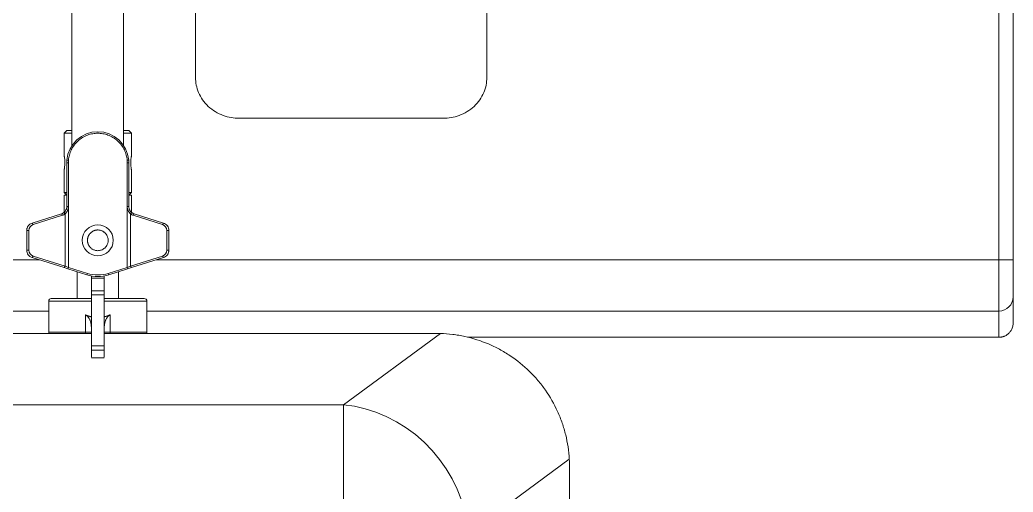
# Model space of a CAD drawing. Header units: millimetres. Extents: x 744 to 5705, y 930 to 4879.
# Drawn here: x 2801.2 to 3185.6, y 1896.1 to 2078.8 of the extents above; entities that cross this region are included whole.
import ezdxf

# ---------------------------------------------------------------- set-up
doc = ezdxf.new("R2010")
doc.units = ezdxf.units.MM
doc.header["$MEASUREMENT"] = 0

msp = doc.modelspace()

# ---------------------------------------------------------------- linework, layer by layer
at = {"color": 7, "linetype": 'Continuous', "lineweight": 15, "true_color": 0xffffff}
for p, q in [((2821.38, 2285.37), (2821.38, 2030.16)), ((2841.38, 2030.16), (2841.38, 2285.4)), ((2869.19, 2056.47), (2869.19, 2255.73)), ((2981.91, 2255.73), (2981.91, 2056.47)), ((3180.05, 1985.98), (3180.05, 2083.66)), ((3185.55, 1985.98), (3185.55, 2083.66)), ((2965, 2040.73), (2886.1, 2040.73)), ((2819.38, 2036.03), (2818.38, 2035.03)), ((2821.38, 2035.03), (2818.38, 2035.03)), ((2818.38, 2035.03), (2818.38, 2026.13)), ((2821.38, 2036.03), (2819.38, 2036.03)), ((2843.38, 2036.03), (2841.38, 2036.03)), ((2844.38, 2035.03), (2841.38, 2035.03)), ((2844.38, 2035.03), (2843.38, 2036.03)), ((2844.38, 2026.13), (2844.38, 2035.03)), ((2819.38, 2023.53), (2819.38, 2006.62)), ((2819.98, 2023.53), (2819.38, 2023.53)), ((2819.43, 2024.59), (2820.01, 2024.54)), ((2819.98, 2023.53), (2819.98, 2006.62)), ((2820.01, 2024.54), (2820.01, 1983.05)), ((2842.75, 2024.54), (2843.33, 2024.59)), ((2842.75, 1983.05), (2842.75, 2024.54)), ((2842.78, 2023.53), (2843.38, 2023.53)), ((2842.78, 2006.62), (2842.78, 2023.53)), ((2843.38, 2006.62), (2843.38, 2023.53)), ((2818.38, 2020.93), (2818.38, 2012.03)), ((2844.38, 2012.03), (2844.38, 2020.93)), ((2818.38, 2012.03), (2819.38, 2011.03)), ((2818.38, 2012.03), (2819.38, 2012.03)), ((2818.38, 2011.03), (2819.38, 2011.03)), ((2818.38, 2011.03), (2818.38, 2004.41)), ((2843.38, 2011.03), (2844.38, 2012.03)), ((2843.38, 2012.03), (2844.38, 2012.03)), ((2843.38, 2011.03), (2844.38, 2011.03)), ((2844.38, 2004.42), (2844.38, 2011.03)), ((2819.98, 2006.62), (2819.38, 2006.62)), ((2842.78, 2006.62), (2843.38, 2006.62)), ((2817.28, 2003.76), (2805.98, 2000.19)), ((2817.67, 2003.2), (2806.36, 1999.63)), ((2817.67, 2003.2), (2817.28, 2003.76)), ((2818.2, 2004.24), (2818.77, 2003.77)), ((2818.77, 2003.77), (2818.77, 1983.51)), ((2843.99, 2003.77), (2844.56, 2004.24)), ((2843.99, 1983.51), (2843.99, 2003.77)), ((2845.48, 2003.76), (2845.09, 2003.2)), ((2856.4, 1999.63), (2845.09, 2003.2)), ((2856.78, 2000.19), (2845.48, 2003.76)), ((2806.36, 1999.63), (2805.98, 2000.19)), ((2856.4, 1999.63), (2856.78, 2000.19)), ((2803.88, 1997.33), (2803.88, 1989.73)), ((2804.67, 1997.33), (2803.88, 1997.33)), ((2804.67, 1997.33), (2804.67, 1989.73)), ((2858.09, 1997.33), (2858.88, 1997.33)), ((2858.09, 1989.73), (2858.09, 1997.33)), ((2858.88, 1989.73), (2858.88, 1997.33)), ((2804.67, 1989.73), (2803.88, 1989.73)), ((2806.36, 1987.43), (2805.98, 1986.87)), ((2806.36, 1987.43), (2818.77, 1983.51)), ((2843.99, 1983.51), (2856.4, 1987.43)), ((2856.78, 1986.87), (2856.4, 1987.43)), ((2858.09, 1989.73), (2858.88, 1989.73)), ((2818.38, 1982.95), (2805.98, 1986.87)), ((2818.38, 1982.95), (2818.77, 1983.51)), ((2843.99, 1983.51), (2844.38, 1982.95)), ((2856.78, 1986.87), (2844.38, 1982.95)), ((3180.05, 1985.98), (3185.55, 1985.98)), ((3185.55, 1971.62), (3185.55, 1985.98)), ((2818.38, 1982.95), (2819.84, 1982.49)), ((2820.01, 1983.05), (2819.84, 1982.49)), ((2819.84, 1982.49), (2827.17, 1980.18)), ((2820.01, 1983.05), (2827.34, 1980.74)), ((2823.38, 1981.37), (2823.38, 1971.03)), ((2827.34, 1980.74), (2827.17, 1980.18)), ((2828.88, 1979.75), (2828.88, 1978.91)), ((2833.88, 1979.75), (2833.88, 1978.91)), ((2835.42, 1980.74), (2842.75, 1983.05)), ((2835.42, 1980.74), (2835.59, 1980.18)), ((2835.59, 1980.18), (2842.92, 1982.49)), ((2839.38, 1971.03), (2839.38, 1981.37)), ((2842.92, 1982.49), (2842.75, 1983.05)), ((2842.92, 1982.49), (2844.38, 1982.95)), ((2833.88, 1978.91), (2828.88, 1978.91)), ((2828.88, 1978.91), (2828.88, 1973.98)), ((2833.88, 1978.91), (2833.88, 1973.98)), ((2833.88, 1973.98), (2828.88, 1973.98)), ((2828.88, 1973.98), (2828.88, 1972.38)), ((2828.88, 1972.38), (2828.88, 1952.68)), ((2833.88, 1972.38), (2828.88, 1972.38)), ((2833.88, 1973.98), (2833.88, 1972.38)), ((2833.88, 1972.38), (2833.88, 1952.68)), ((3185.55, 1971.62), (3185.55, 1961.51)), ((2812.38, 1970.03), (2812.38, 1958.03)), ((2828.88, 1971.03), (2813.38, 1971.03)), ((2849.38, 1971.03), (2833.88, 1971.03)), ((2850.38, 1958.03), (2850.38, 1970.03)), ((2826.63, 1964.69), (2826.63, 1958.03)), ((2836.13, 1958.03), (2836.13, 1964.69)), ((3180.05, 1956.01), (3180.05, 1966.17)), ((2192.36, 1957.53), (2828.88, 1957.53)), ((2812.38, 1958.03), (2826.63, 1958.03)), ((2826.63, 1958.03), (2828.88, 1958.03)), ((2836.13, 1958.03), (2833.88, 1958.03)), ((2833.88, 1957.53), (2962.38, 1957.53)), ((2850.38, 1958.03), (2836.13, 1958.03)), ((2963.92, 1957.5), (2926.41, 1929.89)), ((2828.88, 1952.68), (2828.88, 1951.07)), ((2833.88, 1952.68), (2828.88, 1952.68)), ((2833.88, 1952.68), (2833.88, 1951.07)), ((2974.46, 1956.01), (3180.05, 1956.01)), ((2833.88, 1951.07), (2828.88, 1951.07)), ((2828.88, 1951.07), (2828.88, 1948.34)), ((2833.88, 1951.07), (2833.88, 1948.34)), ((2833.88, 1948.07), (2828.88, 1948.07)), ((2926.41, 1880.15), (2926.41, 1929.89)), ((3013.8, 1908.86), (2974.81, 1880.15)), ((3013.88, 1406.03), (3013.88, 1906.03))]:
    msp.add_line(p, q, dxfattribs=at)
at = {"color": 8, "linetype": 'Continuous', "lineweight": 15, "true_color": 0x808080}
for p, q in [((2828.88, 1970.03), (2812.38, 1970.03)), ((2850.38, 1970.03), (2833.88, 1970.03)), ((2850.38, 1966.15), (3180.05, 1966.17)), ((2926.41, 1929.89), (2194.21, 1929.89))]:
    msp.add_line(p, q, dxfattribs=at)
for points in [[(2753.65, 1985.94), (2759.7, 1985.94), (2766.73, 1985.95), (2772.5, 1985.95), (2778.31, 1985.95), (2802.89, 1985.95), (2808.87, 1985.95)], [(2853.91, 1985.96), (2853.94, 1985.96), (2887.73, 1985.96), (2922.53, 1985.97), (2958.35, 1985.97), (2967.98, 1985.97), (2976.27, 1985.97), (2983.42, 1985.97), (2990.74, 1985.97), (2998.21, 1985.97), (3013.36, 1985.97), (3029.12, 1985.97), (3051.44, 1985.97), (3074.89, 1985.97), (3099.48, 1985.98), (3125.2, 1985.98), (3152.06, 1985.98), (3180.05, 1985.98)]]:
    msp.add_lwpolyline(points, dxfattribs=at)
at = {"color": 7, "linetype": 'Continuous', "lineweight": 15, "true_color": 0xffffff}
for points in [[(3180.05, 1966.17), (3180.05, 1966.77), (3180.05, 1967.76), (3180.05, 1969.13), (3180.05, 1970.84), (3180.05, 1972.85), (3180.05, 1975.14), (3180.05, 1977.65), (3180.05, 1980.33), (3180.05, 1983.12), (3180.05, 1985.98)], [(2812.44, 1957.53), (2812.42, 1957.64), (2812.38, 1958.03)], [(2850.32, 1957.53), (2850.34, 1957.64), (2850.38, 1958.03)], [(2926.41, 1929.89), (2930.64, 1929.32), (2934.84, 1928.37), (2938.98, 1927.06), (2943.02, 1925.39), (2946.93, 1923.37), (2950.69, 1921.03), (2954.26, 1918.38), (2957.62, 1915.44), (2960.74, 1912.23), (2963.61, 1908.77), (2966.19, 1905.1), (2968.47, 1901.24), (2970.43, 1897.21), (2972.05, 1893.06), (2973.33, 1888.81), (2974.25, 1884.5), (2974.81, 1880.15)]]:
    msp.add_lwpolyline(points, dxfattribs=at)
msp.add_circle((2831.38, 1993.53), 6, dxfattribs=at)
for centre, radius, start, end in [((2831.38, 2023.53), 12, 5.0914, 174.9086), ((2831.38, 1993.53), 14, 252.4806, 287.5194), ((2831.38, 1993.53), 13.41, 252.4806, 287.5194), ((3180.08, 1971.64), 5.47, 269.7212, 359.7185), ((2813.38, 1970.03), 1, 90, 180), ((2849.38, 1970.03), 1, 0, 90), ((2962.38, 1906.03), 51.5, 88.2871, 90), ((2962.38, 1906.03), 51.5, 0, 3.1476)]:
    msp.add_arc(centre, radius, start, end, dxfattribs=at)
for points, knots in [([(2886.1, 2040.73), (2885.1, 2040.73), (2884.07, 2040.82), (2881.98, 2041.18), (2880.92, 2041.45), (2878.83, 2042.22), (2877.81, 2042.71), (2875.88, 2043.89), (2874.97, 2044.57), (2873.32, 2046.11), (2872.58, 2046.96), (2871.31, 2048.76), (2870.79, 2049.71), (2869.97, 2051.64), (2869.67, 2052.63), (2869.28, 2054.58), (2869.19, 2055.54), (2869.19, 2056.47)], [0, 0, 0, 0, 0.125, 0.125, 0.25, 0.25, 0.375, 0.375, 0.5, 0.5, 0.625, 0.625, 0.75, 0.75, 0.875, 0.875, 1, 1, 1, 1]), ([(2981.91, 2056.47), (2981.91, 2055.54), (2981.82, 2054.58), (2981.44, 2052.63), (2981.14, 2051.64), (2980.31, 2049.71), (2979.79, 2048.76), (2978.52, 2046.96), (2977.78, 2046.11), (2976.13, 2044.57), (2975.22, 2043.89), (2973.29, 2042.71), (2972.27, 2042.22), (2970.19, 2041.45), (2969.13, 2041.18), (2967.03, 2040.82), (2966, 2040.73), (2965, 2040.73)], [0, 0, 0, 0, 0.125, 0.125, 0.25, 0.25, 0.375, 0.375, 0.5, 0.5, 0.625, 0.625, 0.75, 0.75, 0.875, 0.875, 1, 1, 1, 1]), ([(2842.75, 2024.54), (2842.69, 2025.19), (2842.57, 2025.86), (2842.21, 2027.19), (2841.96, 2027.85), (2841.34, 2029.15), (2840.96, 2029.78), (2840.07, 2030.95), (2839.57, 2031.5), (2838.48, 2032.49), (2837.88, 2032.93), (2836.63, 2033.68), (2835.98, 2033.99), (2834.66, 2034.48), (2833.99, 2034.66), (2832.66, 2034.89), (2832.01, 2034.94), (2830.75, 2034.94), (2830.1, 2034.89), (2828.77, 2034.66), (2828.1, 2034.48), (2826.78, 2033.99), (2826.13, 2033.68), (2824.88, 2032.93), (2824.28, 2032.49), (2823.19, 2031.5), (2822.69, 2030.95), (2821.8, 2029.78), (2821.42, 2029.15), (2820.8, 2027.85), (2820.55, 2027.19), (2820.19, 2025.86), (2820.07, 2025.19), (2820.01, 2024.54)], [0, 0, 0, 0, 0.0625, 0.0625, 0.125, 0.125, 0.1875, 0.1875, 0.25, 0.25, 0.3125, 0.3125, 0.375, 0.375, 0.4375, 0.4375, 0.5, 0.5, 0.5625, 0.5625, 0.625, 0.625, 0.6875, 0.6875, 0.75, 0.75, 0.8125, 0.8125, 0.875, 0.875, 0.9375, 0.9375, 1, 1, 1, 1]), ([(2818.38, 2026.13), (2818.39, 2026.1), (2818.4, 2026.04), (2818.48, 2025.6), (2818.57, 2024.95), (2818.64, 2024.13), (2818.65, 2023.25), (2818.6, 2022.4), (2818.51, 2021.68), (2818.43, 2021.15), (2818.39, 2020.96), (2818.38, 2020.91), (2818.38, 2020.95), (2818.39, 2020.96)], [0, 0, 0, 0, 0.103139, 0.20623, 0.31057, 0.415841, 0.519721, 0.622048, 0.725083, 0.829966, 0.934992, 0.973712, 1, 1, 1, 1]), ([(2844.38, 2020.93), (2844.37, 2020.96), (2844.36, 2021.01), (2844.28, 2021.45), (2844.19, 2022.1), (2844.12, 2022.92), (2844.11, 2023.81), (2844.16, 2024.65), (2844.25, 2025.37), (2844.33, 2025.9), (2844.37, 2026.09), (2844.38, 2026.14), (2844.38, 2026.11), (2844.37, 2026.09)], [0, 0, 0, 0, 0.103139, 0.20623, 0.31057, 0.415841, 0.519721, 0.622048, 0.725083, 0.829966, 0.934992, 0.973712, 1, 1, 1, 1]), ([(2820.01, 2024.54), (2820.01, 2024.46), (2820, 2024.37), (2820, 2024.29), (2819.99, 2024.2), (2819.99, 2024.12), (2819.99, 2024.03), (2819.98, 2023.87), (2819.98, 2023.7), (2819.98, 2023.53)], [0, 0, 0, 0, 0.000253671, 0.000253671, 0.000253671, 0.000507341, 0.000507341, 0.000507341, 0.001013608, 0.001013608, 0.001013608, 0.001013608]), ([(2842.78, 2023.53), (2842.78, 2023.61), (2842.78, 2023.7), (2842.78, 2023.78), (2842.78, 2023.87), (2842.78, 2023.95), (2842.77, 2024.03), (2842.77, 2024.2), (2842.76, 2024.37), (2842.75, 2024.54)], [0, 0, 0, 0, 0.000253671, 0.000253671, 0.000253671, 0.000507341, 0.000507341, 0.000507341, 0.001013608, 0.001013608, 0.001013608, 0.001013608]), ([(2819.38, 2006.62), (2819.38, 2006.39), (2819.35, 2006.16), (2819.25, 2005.71), (2819.17, 2005.49), (2818.97, 2005.08), (2818.84, 2004.89), (2818.55, 2004.53), (2818.38, 2004.37), (2818.2, 2004.24)], [0, 0, 0, 0, 0.25, 0.25, 0.5, 0.5, 0.75, 0.75, 1, 1, 1, 1]), ([(2819.98, 2006.62), (2819.98, 2006.35), (2819.95, 2006.09), (2819.85, 2005.57), (2819.77, 2005.31), (2819.57, 2004.81), (2819.44, 2004.58), (2819.14, 2004.15), (2818.96, 2003.94), (2818.77, 2003.77)], [0, 0, 0, 0, 0.25, 0.25, 0.5, 0.5, 0.75, 0.75, 1, 1, 1, 1]), ([(2843.99, 2003.77), (2843.8, 2003.94), (2843.62, 2004.14), (2843.32, 2004.58), (2843.19, 2004.81), (2842.99, 2005.31), (2842.91, 2005.56), (2842.81, 2006.09), (2842.78, 2006.35), (2842.78, 2006.62)], [0, 0, 0, 0, 0.25, 0.25, 0.5, 0.5, 0.75, 0.75, 1, 1, 1, 1]), ([(2844.56, 2004.24), (2844.38, 2004.37), (2844.21, 2004.53), (2843.92, 2004.88), (2843.8, 2005.08), (2843.59, 2005.49), (2843.51, 2005.71), (2843.41, 2006.16), (2843.38, 2006.39), (2843.38, 2006.62)], [0, 0, 0, 0, 0.25, 0.25, 0.5, 0.5, 0.75, 0.75, 1, 1, 1, 1]), ([(2805.98, 2000.19), (2805.68, 2000.09), (2805.4, 1999.96), (2804.88, 1999.59), (2804.66, 1999.37), (2804.37, 1998.98), (2804.29, 1998.85), (2804.14, 1998.57), (2804.08, 1998.42), (2803.98, 1998.12), (2803.94, 1997.96), (2803.89, 1997.65), (2803.88, 1997.49), (2803.88, 1997.33)], [0, 0, 0, 0, 0.25, 0.25, 0.5, 0.5, 0.625, 0.625, 0.75, 0.75, 0.875, 0.875, 1, 1, 1, 1]), ([(2858.88, 1997.33), (2858.88, 1997.65), (2858.83, 1997.96), (2858.63, 1998.57), (2858.48, 1998.85), (2858.1, 1999.37), (2857.88, 1999.59), (2857.37, 1999.95), (2857.08, 2000.09), (2856.78, 2000.19)], [0, 0, 0, 0, 0.25, 0.25, 0.5, 0.5, 0.75, 0.75, 1, 1, 1, 1]), ([(2828.7, 1990.56), (2828.65, 1990.61), (2828.55, 1990.7), (2828.41, 1990.85), (2828.28, 1991), (2828.15, 1991.16), (2828.04, 1991.33), (2827.93, 1991.5), (2827.83, 1991.68), (2827.74, 1991.86), (2827.66, 1992.05), (2827.59, 1992.24), (2827.53, 1992.43), (2827.48, 1992.63), (2827.44, 1992.82), (2827.41, 1993.02), (2827.39, 1993.23), (2827.38, 1993.43), (2827.38, 1993.63), (2827.39, 1993.83), (2827.41, 1994.04), (2827.44, 1994.24), (2827.48, 1994.43), (2827.53, 1994.63), (2827.59, 1994.82), (2827.66, 1995.01), (2827.74, 1995.2), (2827.83, 1995.38), (2827.93, 1995.56), (2828.04, 1995.73), (2828.16, 1995.9), (2828.28, 1996.06), (2828.45, 1996.26), (2828.69, 1996.49), (2828.99, 1996.74), (2829.32, 1996.96), (2829.66, 1997.15), (2830.03, 1997.3), (2830.4, 1997.41), (2830.79, 1997.49), (2831.18, 1997.53), (2831.57, 1997.53), (2831.96, 1997.49), (2832.35, 1997.42), (2832.73, 1997.3), (2833.09, 1997.15), (2833.44, 1996.97), (2833.76, 1996.75), (2833.96, 1996.58), (2834.06, 1996.49)], [0, 0, 0, 0, 0.016131, 0.032262, 0.048393, 0.064524, 0.080655, 0.096785, 0.112915, 0.129046, 0.145176, 0.161306, 0.177436, 0.193565, 0.209695, 0.225825, 0.241955, 0.258084, 0.274214, 0.290344, 0.306474, 0.322604, 0.338734, 0.354864, 0.370994, 0.387124, 0.403254, 0.419384, 0.435515, 0.451646, 0.467777, 0.483908, 0.500039, 0.531285, 0.562531, 0.593779, 0.625026, 0.656274, 0.687522, 0.718771, 0.75002, 0.781268, 0.812517, 0.843765, 0.875013, 0.906261, 0.937508, 0.968754, 1, 1, 1, 1]), ([(2834.06, 1996.49), (2834.11, 1996.45), (2834.2, 1996.37), (2834.33, 1996.23), (2834.46, 1996.09), (2834.61, 1995.89), (2834.79, 1995.63), (2834.98, 1995.29), (2835.13, 1994.93), (2835.3, 1994.41), (2835.37, 1993.94), (2835.39, 1993.21), (2835.28, 1992.43), (2834.88, 1991.53), (2834.37, 1990.82), (2833.77, 1990.29), (2833.1, 1989.89), (2832.41, 1989.64), (2831.73, 1989.52), (2831.07, 1989.52), (2830.47, 1989.62), (2829.93, 1989.79), (2829.46, 1990.01), (2829.04, 1990.27), (2828.81, 1990.47), (2828.7, 1990.56)], [0, 0, 0, 0, 0.015026, 0.030052, 0.045079, 0.060107, 0.090124, 0.120138, 0.15235, 0.18452, 0.250183, 0.266153, 0.35771, 0.43564, 0.499906, 0.56476, 0.626318, 0.684579, 0.739542, 0.791206, 0.83957, 0.884632, 0.926392, 0.964848, 1, 1, 1, 1]), ([(2803.88, 1989.73), (2803.88, 1989.4), (2803.93, 1989.09), (2804.13, 1988.48), (2804.28, 1988.2), (2804.66, 1987.69), (2804.88, 1987.47), (2805.39, 1987.1), (2805.68, 1986.96), (2805.98, 1986.87)], [0, 0, 0, 0, 0.25, 0.25, 0.5, 0.5, 0.75, 0.75, 1, 1, 1, 1]), ([(2856.78, 1986.87), (2857.08, 1986.96), (2857.36, 1987.1), (2857.88, 1987.47), (2858.1, 1987.69), (2858.39, 1988.07), (2858.47, 1988.21), (2858.62, 1988.49), (2858.68, 1988.63), (2858.78, 1988.93), (2858.82, 1989.09), (2858.87, 1989.41), (2858.88, 1989.57), (2858.88, 1989.73)], [0, 0, 0, 0, 0.25, 0.25, 0.5, 0.5, 0.625, 0.625, 0.75, 0.75, 0.875, 0.875, 1, 1, 1, 1]), ([(3180.05, 1956.01), (3180.13, 1956.01), (3180.28, 1956.01), (3180.51, 1956.03), (3180.73, 1956.05), (3180.96, 1956.09), (3181.19, 1956.13), (3181.42, 1956.18), (3181.64, 1956.24), (3181.86, 1956.32), (3182.35, 1956.5), (3183.08, 1956.88), (3183.93, 1957.56), (3184.66, 1958.44), (3185.15, 1959.36), (3185.42, 1960.24), (3185.52, 1960.86), (3185.55, 1961.26), (3185.55, 1961.45), (3185.55, 1961.51)], [0, 0, 0, 0, 0.026169, 0.052535, 0.079076, 0.105767, 0.132583, 0.159498, 0.186485, 0.213517, 0.240567, 0.365693, 0.49904, 0.617068, 0.759362, 0.861144, 0.933702, 0.979372, 1, 1, 1, 1]), ([(3013.8, 1908.86), (3013.63, 1912.04), (3013.16, 1915.17), (3012.04, 1919.78), (3011.59, 1921.3), (3010.81, 1923.56), (3010.53, 1924.31), (3009.94, 1925.81), (3009.62, 1926.55), (3007.97, 1930.19), (3006.4, 1932.95), (3003.66, 1936.87), (3002.68, 1938.13), (3001.12, 1939.97), (3000.58, 1940.58), (2999.48, 1941.75), (2998.92, 1942.32), (2996.07, 1945.11), (2993.6, 1947.11), (2990.27, 1949.33), (2989.6, 1949.76), (2988.22, 1950.58), (2987.52, 1950.98), (2985.4, 1952.12), (2983.97, 1952.81), (2979.58, 1954.67), (2976.56, 1955.64), (2972.65, 1956.5), (2971.87, 1956.65), (2970.29, 1956.92), (2969.5, 1957.04), (2967.12, 1957.33), (2965.52, 1957.46), (2963.92, 1957.5)], [0, 0, 0, 0, 0.125, 0.125, 0.1875, 0.1875, 0.21875, 0.21875, 0.25, 0.25, 0.375, 0.375, 0.4375, 0.4375, 0.46875, 0.46875, 0.5, 0.5, 0.625, 0.625, 0.65625, 0.65625, 0.6875, 0.6875, 0.75, 0.75, 0.875, 0.875, 0.90625, 0.90625, 0.9375, 0.9375, 1, 1, 1, 1])]:
    msp.add_open_spline(points, degree=3, knots=knots, dxfattribs=at)
for points in [[(2819.43, 2024.59), (2819.4, 2024.24), (2819.38, 2023.88), (2819.38, 2023.53)], [(2843.33, 2024.59), (2843.36, 2024.24), (2843.38, 2023.88), (2843.38, 2023.53)], [(2818.2, 2004.24), (2817.92, 2004.02), (2817.61, 2003.86), (2817.28, 2003.76)], [(2818.77, 2003.77), (2818.44, 2003.52), (2818.06, 2003.32), (2817.67, 2003.2)], [(2845.09, 2003.2), (2844.7, 2003.32), (2844.32, 2003.52), (2843.99, 2003.77)], [(2845.48, 2003.76), (2845.15, 2003.86), (2844.84, 2004.02), (2844.56, 2004.24)], [(2806.36, 1999.63), (2805.38, 1999.33), (2804.66, 1998.35), (2804.67, 1997.33)], [(2858.09, 1997.33), (2858.1, 1998.35), (2857.38, 1999.33), (2856.4, 1999.63)], [(2804.67, 1989.73), (2804.66, 1988.7), (2805.38, 1987.72), (2806.36, 1987.43)], [(2856.4, 1987.43), (2857.38, 1987.72), (2858.1, 1988.7), (2858.09, 1989.73)], [(2818.77, 1983.51), (2819.17, 1983.36), (2819.59, 1983.21), (2820.01, 1983.05)], [(2842.75, 1983.05), (2843.17, 1983.21), (2843.59, 1983.36), (2843.99, 1983.51)]]:
    msp.add_open_spline(points, degree=3, dxfattribs=at)
at = {"color": 8, "linetype": 'Continuous', "lineweight": 15, "true_color": 0x808080}
for points, knots in [([(2190.68, 1965.66), (2243.86, 1965.76), (2435.34, 1966.12), (2642.58, 1966.13), (2796.63, 1966.14), (2812.38, 1966.14)], [0, 0, 0, 0, 0.256621, 0.924, 1, 1, 1, 1]), ([(2826.63, 1958.03), (2826.63, 1957.89), (2826.63, 1957.72), (2826.61, 1957.56), (2826.61, 1957.53)], [0, 0, 0, 0, 0.795061, 1, 1, 1, 1]), ([(2836.15, 1957.53), (2836.15, 1957.56), (2836.13, 1957.72), (2836.13, 1957.89), (2836.13, 1958.03)], [0, 0, 0, 0, 0.210245, 1, 1, 1, 1])]:
    msp.add_open_spline(points, degree=3, knots=knots, dxfattribs=at)
at = {"color": 7, "linetype": 'Continuous', "lineweight": 15, "true_color": 0xffffff}
for points, weights in [([(2826.63, 1964.69), (2827.74, 1964.19), (2828.88, 1963.93)], [0.917094319996, 0.932469431259, 0.951564885435]), ([(2828.88, 1959.66), (2828.88, 1963.68), (2826.63, 1964.69)], [1, 0.757089129494, 0.917094319996]), ([(2836.13, 1964.69), (2833.88, 1963.68), (2833.88, 1959.66)], [0.917094319996, 0.757089129494, 1]), ([(2833.88, 1963.93), (2835.02, 1964.19), (2836.13, 1964.69)], [0.951564885435, 0.932469431259, 0.917094319996])]:
    msp.add_rational_spline(points, weights, degree=2, dxfattribs=at)

doc.saveas('drawing.dxf')
